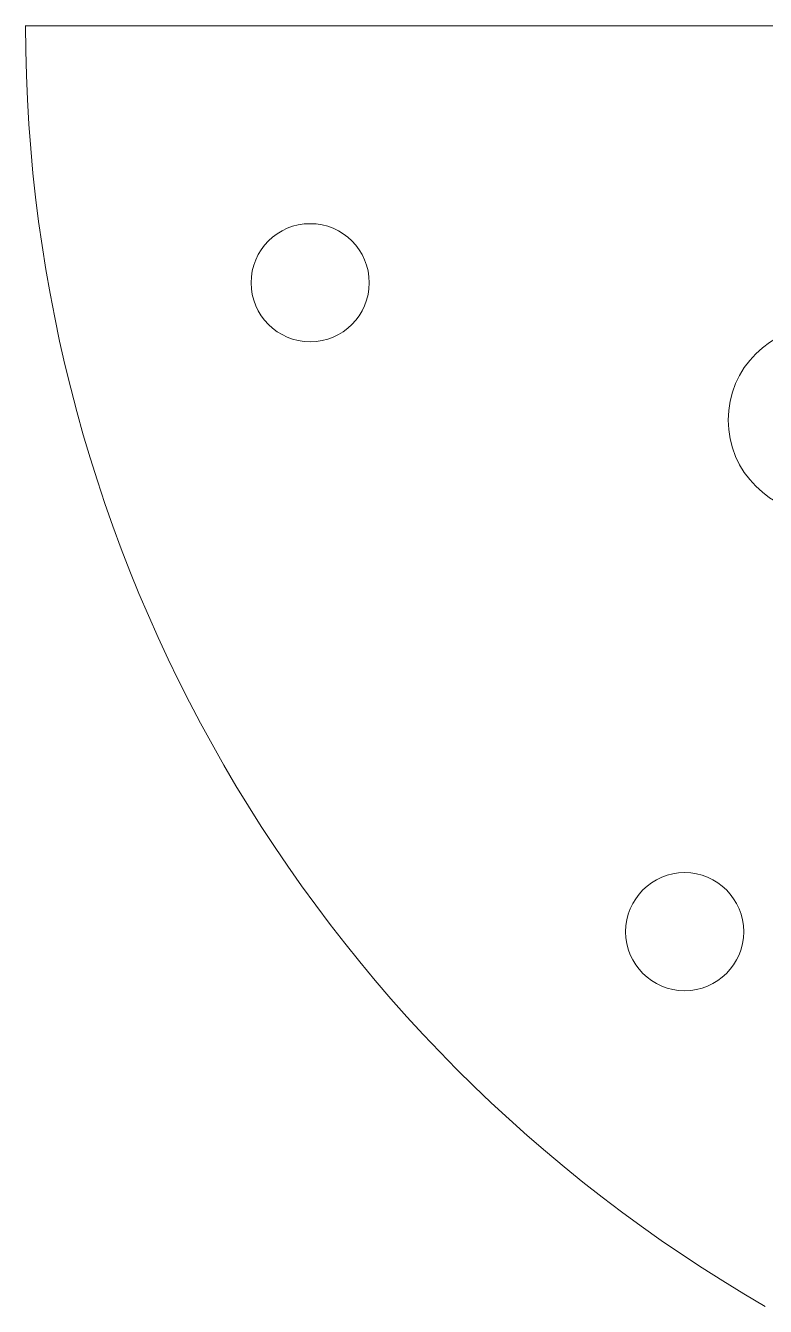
# Model space of a CAD drawing. Header units: millimetres. Extents: x -299 to 252, y -245 to 245.
# Drawn here: x -125 to -87.5, y -70 to -5 of the extents above; entities that cross this region are included whole.
import ezdxf

# ---------------------------------------------------------------- set-up
doc = ezdxf.new("R2010")
doc.units = ezdxf.units.MM
doc.header["$MEASUREMENT"] = 0

msp = doc.modelspace()

# ---------------------------------------------------------------- linework, layer by layer
at = {"lineweight": 9}
for points in [[(-125.0049, -5.0158), (-125.0059, -31.813), (-110.71, -56.5751), (-87.503, -69.9737)], [(-125.0033, -5.0278), (-125.0033, -5.0278), (-69.9911, -5.0278), (-69.9911, -5.0278)]]:
    msp.add_open_spline(points, degree=3, dxfattribs=at)
for points in [[(-107.5831, -18.0559), (-107.5831, -16.4017), (-108.924, -15.0608), (-110.5782, -15.0608), (-110.5782, -15.0608), (-112.2323, -15.0608), (-113.5733, -16.4017), (-113.5733, -18.0559), (-113.5733, -18.0559), (-113.5733, -19.71), (-112.2323, -21.051), (-110.5782, -21.051), (-110.5782, -21.051), (-108.924, -21.051), (-107.5831, -19.71), (-107.5831, -18.0559)], [(-79.8759, -25.0197), (-79.8759, -22.3953), (-82.0034, -20.2678), (-84.6278, -20.2678), (-84.6278, -20.2678), (-87.2523, -20.2678), (-89.3798, -22.3953), (-89.3798, -25.0197), (-89.3798, -25.0197), (-89.3798, -27.6441), (-87.2523, -29.7716), (-84.6278, -29.7716), (-84.6278, -29.7716), (-82.0034, -29.7716), (-79.8759, -27.6441), (-79.8759, -25.0197)], [(-88.5966, -50.9701), (-88.5966, -49.3159), (-89.9375, -47.975), (-91.5917, -47.975), (-91.5917, -47.975), (-93.2458, -47.975), (-94.5868, -49.3159), (-94.5868, -50.9701), (-94.5868, -50.9701), (-94.5868, -52.6242), (-93.2458, -53.9651), (-91.5917, -53.9651), (-91.5917, -53.9651), (-89.9375, -53.9651), (-88.5966, -52.6242), (-88.5966, -50.9701)]]:
    msp.add_open_spline(points, degree=3, knots=[0, 0, 0, 0, 0.2, 0.2, 0.2, 0.2, 0.4, 0.4, 0.4, 0.4, 0.6, 0.6, 0.6, 0.6, 1, 1, 1, 1], dxfattribs=at)

doc.saveas('drawing.dxf')
